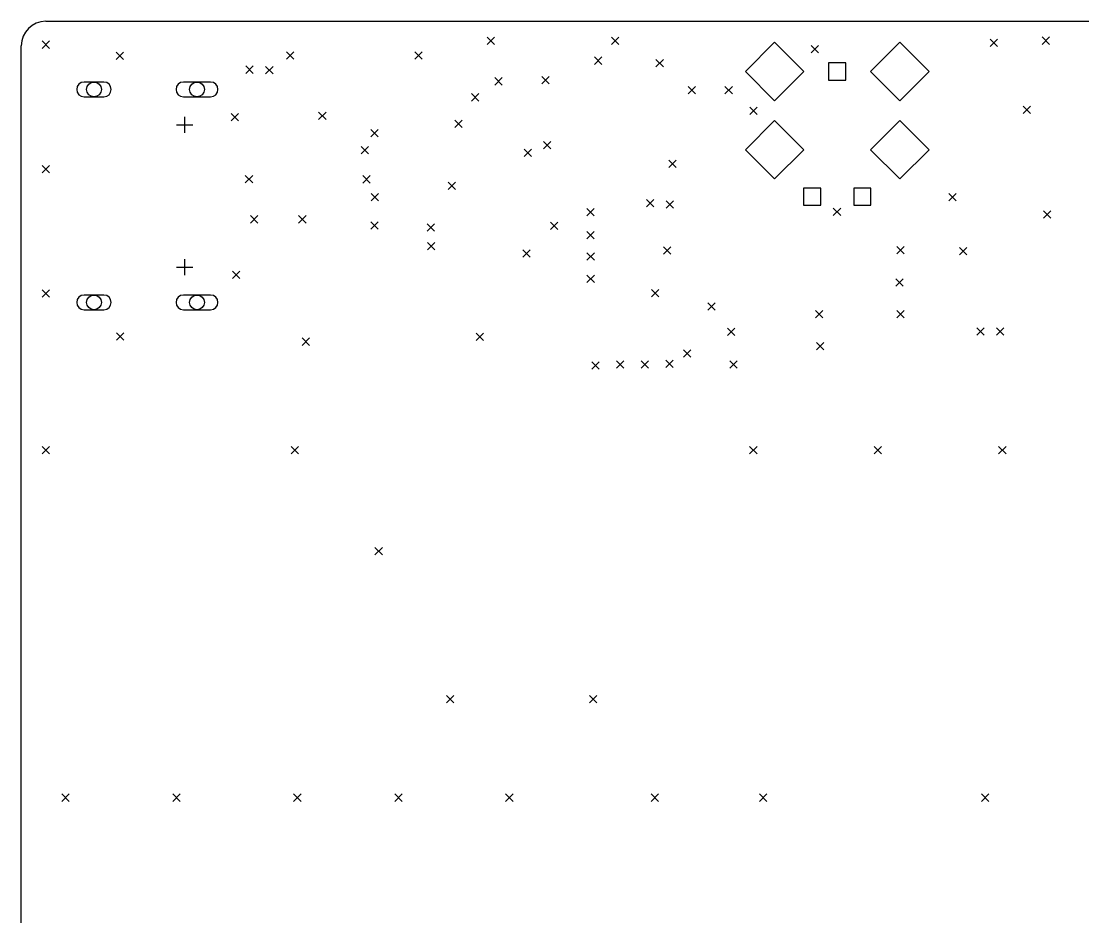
# Model space of a CAD drawing. Extents: x 173.4 to 261.1, y -140.6 to -67.9.
# Drawn here: x 175.45 to 218.51, y -104.26 to -67.92 of the extents above; entities that cross this region are included whole.
import ezdxf

# ---------------------------------------------------------------- set-up
doc = ezdxf.new("R2010")
doc.units = 0
doc.layers.add('BLACK', color=7, linetype='CONTINUOUS')

msp = doc.modelspace()

# ---------------------------------------------------------------- linework, layer by layer
at = {"layer": 'BLACK', "linetype": 'CONTINUOUS'}
for p, q in [((176.45, -67.925), (260.05, -67.925)), ((176.3, -68.725), (176.6, -69.025)), ((176.6, -68.725), (176.3, -69.025)), ((194.35, -68.575), (194.65, -68.875)), ((194.65, -68.575), (194.35, -68.875)), ((199.4, -68.575), (199.7, -68.875)), ((199.7, -68.575), (199.4, -68.875)), ((206.015, -68.77505), (204.82755, -69.9625)), ((207.20245, -69.9625), (206.015, -68.77505)), ((211.095, -68.77505), (209.90755, -69.9625)), ((212.28245, -69.9625), (211.095, -68.77505)), ((214.761601, -68.65482), (215.061601, -68.95482)), ((215.061601, -68.65482), (214.761601, -68.95482)), ((216.865, -68.5625), (217.165, -68.8625)), ((217.165, -68.5625), (216.865, -68.8625)), ((175.45, -120.925), (175.45, -68.925)), ((179.3, -69.175), (179.6, -69.475)), ((179.6, -69.175), (179.3, -69.475)), ((186.215, -69.1625), (186.515, -69.4625)), ((186.515, -69.1625), (186.215, -69.4625)), ((191.415, -69.1625), (191.715, -69.4625)), ((191.715, -69.1625), (191.415, -69.4625)), ((207.495, -68.9125), (207.795, -69.2125)), ((207.795, -68.9125), (207.495, -69.2125)), ((184.565, -69.74), (184.865, -70.04)), ((184.865, -69.74), (184.565, -70.04)), ((185.365, -69.7575), (185.665, -70.0575)), ((185.665, -69.7575), (185.365, -70.0575)), ((198.7, -69.375), (199, -69.675)), ((199, -69.375), (198.7, -69.675)), ((201.2, -69.475), (201.5, -69.775)), ((201.5, -69.475), (201.2, -69.775)), ((208.905233, -69.612267), (208.204767, -69.612267)), ((208.204767, -69.612267), (208.204767, -70.312733)), ((208.905233, -70.312733), (208.905233, -69.612267)), ((196.565, -70.1625), (196.865, -70.4625)), ((196.865, -70.1625), (196.565, -70.4625)), ((204.82755, -69.9625), (206.015, -71.14995)), ((206.015, -71.14995), (207.20245, -69.9625)), ((209.90755, -69.9625), (211.095, -71.14995)), ((211.095, -71.14995), (212.28245, -69.9625)), ((178.8, -70.3925), (178, -70.3925)), ((183.13, -70.3925), (182.03, -70.3925)), ((194.665, -70.2125), (194.965, -70.5125)), ((194.965, -70.2125), (194.665, -70.5125)), ((202.5, -70.575), (202.8, -70.875)), ((202.8, -70.575), (202.5, -70.875)), ((204, -70.575), (204.3, -70.875)), ((204.3, -70.575), (204, -70.875)), ((208.204767, -70.312733), (208.905233, -70.312733)), ((178, -70.9925), (178.8, -70.9925)), ((182.03, -70.9925), (183.13, -70.9925)), ((193.715, -70.8625), (194.015, -71.1625)), ((194.015, -70.8625), (193.715, -71.1625)), ((205.003017, -71.408453), (205.303017, -71.708453)), ((205.303017, -71.408453), (205.003017, -71.708453)), ((216.1, -71.375), (216.4, -71.675)), ((216.4, -71.375), (216.1, -71.675)), ((182.08, -71.7975), (182.08, -72.4475)), ((183.965, -71.6625), (184.265, -71.9625)), ((184.265, -71.6625), (183.965, -71.9625)), ((187.515, -71.6125), (187.815, -71.9125)), ((187.815, -71.6125), (187.515, -71.9125)), ((181.755, -72.1225), (182.405, -72.1225)), ((189.63, -72.3125), (189.93, -72.6125)), ((189.93, -72.3125), (189.63, -72.6125)), ((193.034947, -71.942553), (193.334947, -72.242553)), ((193.334947, -71.942553), (193.034947, -72.242553)), ((206.015, -71.95005), (204.82755, -73.1375)), ((207.20245, -73.1375), (206.015, -71.95005)), ((211.095, -71.95005), (209.90755, -73.1375)), ((212.28245, -73.1375), (211.095, -71.95005)), ((189.238299, -73.010049), (189.538299, -73.310049)), ((189.538299, -73.010049), (189.238299, -73.310049)), ((195.854919, -73.116394), (196.154919, -73.416394)), ((196.154919, -73.116394), (195.854919, -73.416394)), ((196.6318, -72.807245), (196.9318, -73.107245)), ((196.9318, -72.807245), (196.6318, -73.107245)), ((204.82755, -73.1375), (206.015, -74.32495)), ((206.015, -74.32495), (207.20245, -73.1375)), ((209.90755, -73.1375), (211.095, -74.32495)), ((211.095, -74.32495), (212.28245, -73.1375)), ((201.715, -73.5625), (202.015, -73.8625)), ((202.015, -73.5625), (201.715, -73.8625)), ((176.3, -73.775), (176.6, -74.075)), ((176.6, -73.775), (176.3, -74.075)), ((184.541105, -74.181502), (184.841105, -74.481502)), ((184.841105, -74.181502), (184.541105, -74.481502)), ((189.303864, -74.188877), (189.603864, -74.488877)), ((189.603864, -74.188877), (189.303864, -74.488877)), ((192.765, -74.457246), (193.065, -74.757246)), ((193.065, -74.457246), (192.765, -74.757246)), ((189.645, -74.9125), (189.945, -75.2125)), ((189.945, -74.9125), (189.645, -75.2125)), ((207.889233, -74.692267), (207.188767, -74.692267)), ((207.188767, -74.692267), (207.188767, -75.392733)), ((207.889233, -75.392733), (207.889233, -74.692267)), ((209.921233, -74.692267), (209.220767, -74.692267)), ((209.220767, -74.692267), (209.220767, -75.392733)), ((209.921233, -75.392733), (209.921233, -74.692267)), ((213.08345, -74.9125), (213.38345, -75.2125)), ((213.38345, -74.9125), (213.08345, -75.2125)), ((200.816769, -75.159285), (201.116769, -75.459285)), ((201.116769, -75.159285), (200.816769, -75.459285)), ((201.615, -75.2125), (201.915, -75.5125)), ((201.915, -75.2125), (201.615, -75.5125)), ((198.399, -75.525), (198.699, -75.825)), ((198.699, -75.525), (198.399, -75.825)), ((207.188767, -75.392733), (207.889233, -75.392733)), ((208.395, -75.5125), (208.695, -75.8125)), ((208.695, -75.5125), (208.395, -75.8125)), ((209.220767, -75.392733), (209.921233, -75.392733)), ((216.915, -75.6125), (217.215, -75.9125)), ((217.215, -75.6125), (216.915, -75.9125)), ((184.75, -75.8125), (185.05, -76.1125)), ((185.05, -75.8125), (184.75, -76.1125)), ((186.7025, -75.8125), (187.0025, -76.1125)), ((187.0025, -75.8125), (186.7025, -76.1125)), ((189.63, -76.0625), (189.93, -76.3625)), ((189.93, -76.0625), (189.63, -76.3625)), ((191.9125, -76.147078), (192.2125, -76.447078)), ((192.2125, -76.147078), (191.9125, -76.447078)), ((196.925, -76.0775), (197.225, -76.3775)), ((197.225, -76.0775), (196.925, -76.3775)), ((198.395009, -76.453219), (198.695009, -76.753219)), ((198.695009, -76.453219), (198.395009, -76.753219)), ((191.9325, -76.9), (192.2325, -77.2)), ((192.2325, -76.9), (191.9325, -77.2)), ((201.5, -77.075), (201.8, -77.375)), ((201.8, -77.075), (201.5, -77.375)), ((210.965, -77.0625), (211.265, -77.3625)), ((211.265, -77.0625), (210.965, -77.3625)), ((195.798658, -77.198728), (196.098658, -77.498728)), ((196.098658, -77.198728), (195.798658, -77.498728)), ((198.4, -77.325), (198.7, -77.625)), ((198.7, -77.325), (198.4, -77.625)), ((213.515, -77.1075), (213.815, -77.4075)), ((213.815, -77.1075), (213.515, -77.4075)), ((181.755, -77.9025), (182.405, -77.9025)), ((182.08, -77.5775), (182.08, -78.2275)), ((184.015, -78.0625), (184.315, -78.3625)), ((184.315, -78.0625), (184.015, -78.3625)), ((198.4, -78.225), (198.7, -78.525)), ((198.7, -78.225), (198.4, -78.525)), ((210.925, -78.375), (211.225, -78.675)), ((211.225, -78.375), (210.925, -78.675)), ((176.3, -78.825), (176.6, -79.125)), ((176.6, -78.825), (176.3, -79.125)), ((178.8, -79.0325), (178, -79.0325)), ((183.13, -79.0325), (182.03, -79.0325)), ((201.015, -78.8125), (201.315, -79.1125)), ((201.315, -78.8125), (201.015, -79.1125)), ((178, -79.6325), (178.8, -79.6325)), ((182.03, -79.6325), (183.13, -79.6325)), ((203.3, -79.35), (203.6, -79.65)), ((203.6, -79.35), (203.3, -79.65)), ((207.665, -79.6625), (207.965, -79.9625)), ((207.965, -79.6625), (207.665, -79.9625)), ((210.965, -79.6625), (211.265, -79.9625)), ((211.265, -79.6625), (210.965, -79.9625)), ((204.1, -80.375), (204.4, -80.675)), ((204.4, -80.375), (204.1, -80.675)), ((214.215, -80.3625), (214.515, -80.6625)), ((214.515, -80.3625), (214.215, -80.6625)), ((215.015, -80.3575), (215.315, -80.6575)), ((215.315, -80.3575), (215.015, -80.6575)), ((179.315, -80.5625), (179.615, -80.8625)), ((179.615, -80.5625), (179.315, -80.8625)), ((186.85, -80.775), (187.15, -81.075)), ((187.15, -80.775), (186.85, -81.075)), ((193.9, -80.575), (194.2, -80.875)), ((194.2, -80.575), (193.9, -80.875)), ((202.3175, -81.26), (202.6175, -81.56)), ((202.6175, -81.26), (202.3175, -81.56)), ((207.715, -80.9625), (208.015, -81.2625)), ((208.015, -80.9625), (207.715, -81.2625)), ((198.600607, -81.741261), (198.900607, -82.041261)), ((198.900607, -81.741261), (198.600607, -82.041261)), ((199.6, -81.7), (199.9, -82)), ((199.9, -81.7), (199.6, -82)), ((200.6, -81.7), (200.9, -82)), ((200.9, -81.7), (200.6, -82)), ((201.6, -81.675), (201.9, -81.975)), ((201.9, -81.675), (201.6, -81.975)), ((204.2, -81.7025), (204.5, -82.0025)), ((204.5, -81.7025), (204.2, -82.0025)), ((176.3, -85.175), (176.6, -85.475)), ((176.6, -85.175), (176.3, -85.475)), ((186.4, -85.175), (186.7, -85.475)), ((186.7, -85.175), (186.4, -85.475)), ((205, -85.175), (205.3, -85.475)), ((205.3, -85.175), (205, -85.475)), ((210.05, -85.175), (210.35, -85.475)), ((210.35, -85.175), (210.05, -85.475)), ((215.1, -85.175), (215.4, -85.475)), ((215.4, -85.175), (215.1, -85.475)), ((189.8, -89.275), (190.1, -89.575)), ((190.1, -89.275), (189.8, -89.575)), ((192.7, -95.275), (193, -95.575)), ((193, -95.275), (192.7, -95.575)), ((198.5, -95.275), (198.8, -95.575)), ((198.8, -95.275), (198.5, -95.575)), ((177.1, -99.275), (177.4, -99.575)), ((177.4, -99.275), (177.1, -99.575)), ((181.6, -99.275), (181.9, -99.575)), ((181.9, -99.275), (181.6, -99.575)), ((186.5, -99.275), (186.8, -99.575)), ((186.8, -99.275), (186.5, -99.575)), ((190.6, -99.275), (190.9, -99.575)), ((190.9, -99.275), (190.6, -99.575)), ((195.1, -99.275), (195.4, -99.575)), ((195.4, -99.275), (195.1, -99.575)), ((201, -99.275), (201.3, -99.575)), ((201.3, -99.275), (201, -99.575)), ((205.4, -99.275), (205.7, -99.575)), ((205.7, -99.275), (205.4, -99.575)), ((214.4, -99.275), (214.7, -99.575)), ((214.7, -99.275), (214.4, -99.575))]:
    msp.add_line(p, q, dxfattribs=at)
at = {"layer": 'BLACK'}
for centre in [(178.4, -70.6925), (182.58, -70.6925), (178.4, -79.3325), (182.58, -79.3325)]:
    msp.add_circle(centre, 0.3, dxfattribs=at)
for centre, radius, start, end in [((176.45, -68.925), 1, 90, 180), ((178, -70.6925), 0.3, 90, 270), ((178.8, -70.6925), 0.3, 270, 450), ((182.03, -70.6925), 0.3, 90, 270), ((183.13, -70.6925), 0.3, 270, 450), ((178, -79.3325), 0.3, 90, 270), ((178.8, -79.3325), 0.3, 270, 450), ((182.03, -79.3325), 0.3, 90, 270), ((183.13, -79.3325), 0.3, 270, 450)]:
    msp.add_arc(centre, radius, start, end, dxfattribs=at)

doc.saveas('drawing.dxf')
